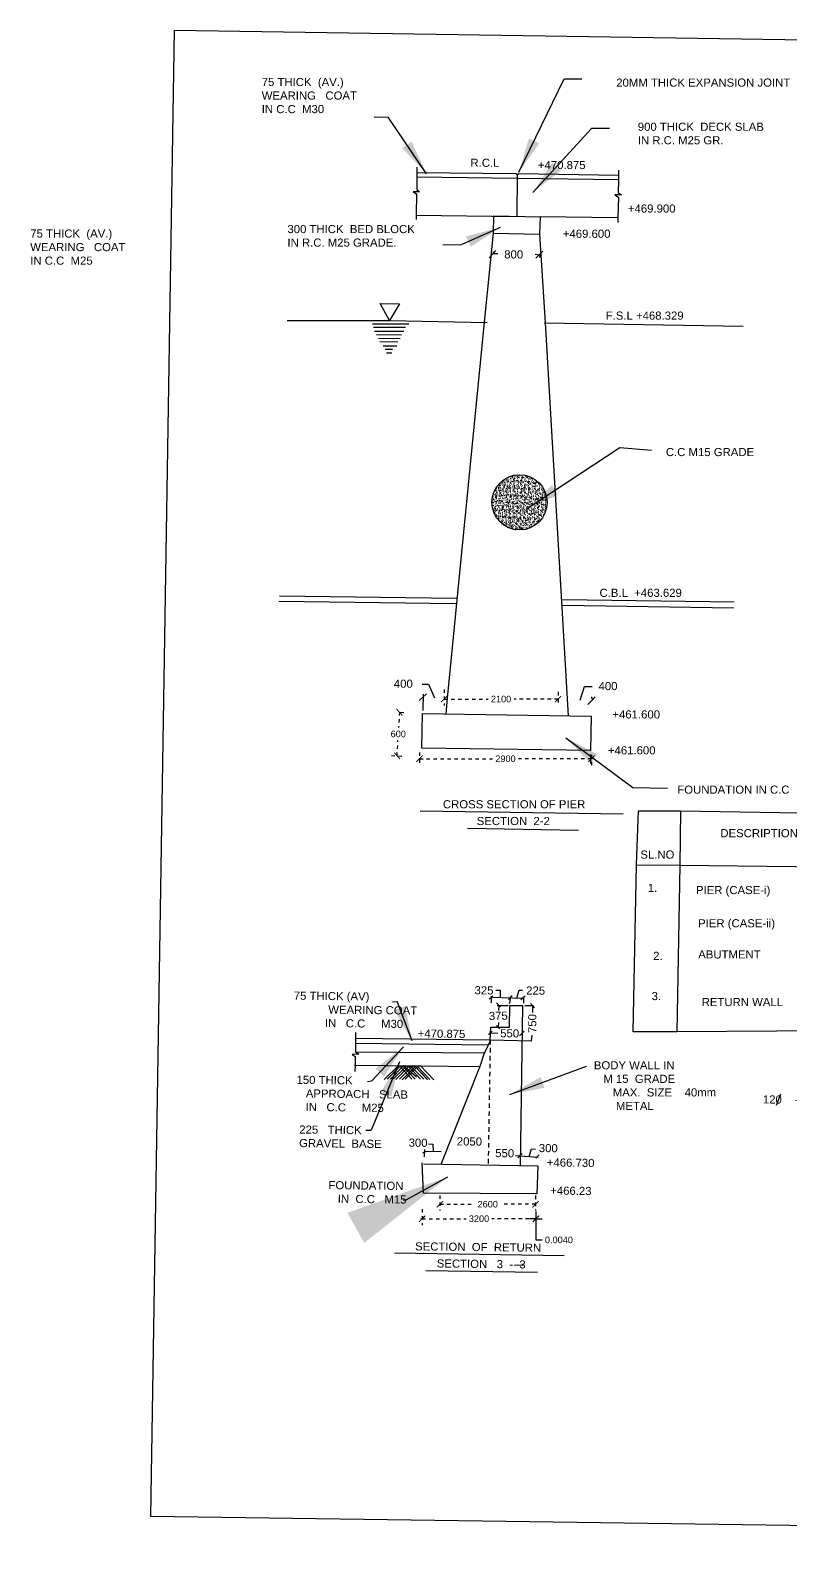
# Model space of a CAD drawing. Header units: inches. Extents: x 38586 to 77226, y 25402 to 50832.
# Drawn here: x 38585.88 to 38607.66, y 25402.89 to 25446.29 of the extents above; entities that cross this region are included whole.
import ezdxf

# ---------------------------------------------------------------- set-up
doc = ezdxf.new("R2010")
doc.units = ezdxf.units.IN
doc.header["$MEASUREMENT"] = 0
doc.linetypes.add('DASHDOT', pattern=[1, 0.5, -0.25, 0, -0.25])
doc.linetypes.add('HIDDEN', pattern=[9.525, 6.35, -3.175])
for name, color, linetype in [('DIMENSION', 255, 'Continuous'), ('DRAWING', 2, 'Continuous'), ('TEXT', 255, 'Continuous')]:
    doc.layers.add(name, color=color, linetype=linetype)
doc.styles.get("Standard").update_dxf_attribs({"font": 'arial.ttf'})
doc.styles.add('TIMES NEW ROMAN', font='times.ttf')
doc.dimstyles.new('dig', dxfattribs={"dimtxt": 0.1875, "dimasz": 0.18, "dimexe": 0.18, "dimexo": 0.0625, "dimgap": 0.09, "dimtad": 0, "dimtih": 1, "dimtoh": 1, "dimdec": 4, "dimzin": 0, "dimdsep": 46, "dimtxsty": 'Standard', "dimblk": 'ARCHTICK', "dimcen": 0.09, "dimadec": 0, "dimazin": 0, "dimtfac": 1, "dimtdec": 4, "dimtofl": 0, "dimtmove": 0, "dimatfit": 3, "dimldrblk": 'ARCHTICK', "dimfxl": 1, "dimtolj": 1, "dimtzin": 0, "dimarcsym": 0})
doc.dimstyles.new('ISO-25', dxfattribs={"dimtxt": 0.636364, "dimasz": 1, "dimexe": 1.25, "dimexo": 0.625, "dimtad": 0, "dimtih": 1, "dimtoh": 1, "dimlfac": 100, "dimtxsty": 'TIMES NEW ROMAN', "dimcen": 2.5, "dimadec": 0, "dimazin": 0, "dimtfac": 1, "dimtmove": 0, "dimatfit": 3, "dimfxl": 1, "dimarcsym": 0})

# ---------------------------------------------------------------- blocks, each defined once
blk = doc.blocks.new('_ArchTick')
at = {"color": 0, "linetype": 'ByBlock', "const_width": 0.15}
blk.add_lwpolyline([(-0.5, -0.5), (0.5, 0.5)], dxfattribs=at)
blk = doc.blocks.new('*D2')
at = {"layer": 'Defpoints', "color": 0, "linetype": 'DASHDOT', "ltscale": 0.02, "transparency": 16777216}
for p in [(38597.612, 25412.984), (38600.351, 25412.98), (38600.351, 25412.67)]:
    blk.add_point(p, dxfattribs=at)
at = {"layer": 'DIMENSION', "color": 0, "linetype": 'DASHDOT', "lineweight": -2, "ltscale": 0.02, "transparency": 16777216}
for p, q in [((38597.612, 25412.922), (38597.612, 25412.49)), ((38600.351, 25412.917), (38600.351, 25412.49)), ((38597.612, 25412.67), (38598.61, 25412.67)), ((38600.351, 25412.67), (38599.353, 25412.67))]:
    blk.add_line(p, q, dxfattribs=at)
at = {"layer": 'DIMENSION', "color": 0, "linetype": 'DASHDOT', "lineweight": -2, "ltscale": 0.02, "transparency": 16777216, "xscale": 0.18, "yscale": 0.18, "zscale": 0.18, "rotation": 180}
blk.add_blockref('_ArchTick', (38597.612, 25412.67), dxfattribs=at)
at = {"layer": 'DIMENSION', "color": 0, "linetype": 'DASHDOT', "lineweight": -2, "ltscale": 0.02, "transparency": 16777216, "xscale": 0.18, "yscale": 0.18, "zscale": 0.18}
blk.add_blockref('_ArchTick', (38600.351, 25412.67), dxfattribs=at)
at = {"layer": 'DIMENSION', "color": 0, "linetype": 'DASHDOT', "ltscale": 0.02, "transparency": 16777216, "insert": (38598.982, 25412.67), "char_height": 0.1875, "attachment_point": 5}
blk.add_mtext('\\A1;2600', dxfattribs=at)
blk = doc.blocks.new('*D3')
at = {"layer": 'Defpoints', "color": 0, "linetype": 'DASHDOT', "ltscale": 0.02, "transparency": 16777216}
for p in [(38597.102, 25412.594), (38600.365, 25412.522), (38600.365, 25412.255)]:
    blk.add_point(p, dxfattribs=at)
at = {"layer": 'DIMENSION', "color": 0, "linetype": 'DASHDOT', "lineweight": -2, "ltscale": 0.02, "transparency": 16777216}
for p, q in [((38597.102, 25412.531), (38597.102, 25412.075)), ((38600.365, 25412.46), (38600.365, 25412.075)), ((38597.102, 25412.255), (38598.364, 25412.255)), ((38600.365, 25412.255), (38599.103, 25412.255))]:
    blk.add_line(p, q, dxfattribs=at)
at = {"layer": 'DIMENSION', "color": 0, "linetype": 'DASHDOT', "lineweight": -2, "ltscale": 0.02, "transparency": 16777216, "xscale": 0.18, "yscale": 0.18, "zscale": 0.18, "rotation": 180}
blk.add_blockref('_ArchTick', (38597.102, 25412.255), dxfattribs=at)
at = {"layer": 'DIMENSION', "color": 0, "linetype": 'DASHDOT', "lineweight": -2, "ltscale": 0.02, "transparency": 16777216, "xscale": 0.18, "yscale": 0.18, "zscale": 0.18}
blk.add_blockref('_ArchTick', (38600.365, 25412.255), dxfattribs=at)
at = {"layer": 'DIMENSION', "color": 0, "linetype": 'DASHDOT', "ltscale": 0.02, "transparency": 16777216, "insert": (38598.733, 25412.255), "char_height": 0.1875, "attachment_point": 5}
blk.add_mtext('\\A1;3200', dxfattribs=at)
blk = doc.blocks.new('*D4')
at = {"layer": 'Defpoints', "color": 0, "linetype": 'DASHDOT', "ltscale": 0.02, "transparency": 16777216}
for p in [(38597.029, 25425.674), (38601.955, 25425.602), (38601.955, 25425.43)]:
    blk.add_point(p, dxfattribs=at)
at = {"layer": 'DIMENSION', "color": 0, "linetype": 'DASHDOT', "lineweight": -2, "ltscale": 0.02, "transparency": 16777216}
for p, q in [((38597.029, 25425.612), (38597.029, 25425.25)), ((38601.955, 25425.539), (38601.955, 25425.25)), ((38597.029, 25425.43), (38599.121, 25425.43)), ((38601.955, 25425.43), (38599.863, 25425.43))]:
    blk.add_line(p, q, dxfattribs=at)
at = {"layer": 'DIMENSION', "color": 0, "linetype": 'DASHDOT', "lineweight": -2, "ltscale": 0.02, "transparency": 16777216, "xscale": 0.18, "yscale": 0.18, "zscale": 0.18, "rotation": 180}
blk.add_blockref('_ArchTick', (38597.029, 25425.43), dxfattribs=at)
at = {"layer": 'DIMENSION', "color": 0, "linetype": 'DASHDOT', "lineweight": -2, "ltscale": 0.02, "transparency": 16777216, "xscale": 0.18, "yscale": 0.18, "zscale": 0.18}
blk.add_blockref('_ArchTick', (38601.955, 25425.43), dxfattribs=at)
at = {"layer": 'DIMENSION', "color": 0, "linetype": 'DASHDOT', "ltscale": 0.02, "transparency": 16777216, "insert": (38599.492, 25425.43), "char_height": 0.1875, "attachment_point": 5}
blk.add_mtext('\\A1;2900', dxfattribs=at)
blk = doc.blocks.new('*D5')
at = {"layer": 'Defpoints', "color": 0, "linetype": 'DASHDOT', "ltscale": 0.02, "transparency": 16777216}
for p in [(38597.734, 25427.478), (38600.997, 25427.406), (38600.997, 25427.139)]:
    blk.add_point(p, dxfattribs=at)
at = {"layer": 'DIMENSION', "color": 0, "linetype": 'DASHDOT', "lineweight": -2, "ltscale": 0.02, "transparency": 16777216}
for p, q in [((38597.734, 25427.415), (38597.734, 25426.959)), ((38600.997, 25427.344), (38600.997, 25426.959)), ((38597.734, 25427.139), (38598.994, 25427.139)), ((38600.997, 25427.139), (38599.736, 25427.139))]:
    blk.add_line(p, q, dxfattribs=at)
at = {"layer": 'DIMENSION', "color": 0, "linetype": 'DASHDOT', "lineweight": -2, "ltscale": 0.02, "transparency": 16777216, "xscale": 0.18, "yscale": 0.18, "zscale": 0.18, "rotation": 180}
blk.add_blockref('_ArchTick', (38597.734, 25427.139), dxfattribs=at)
at = {"layer": 'DIMENSION', "color": 0, "linetype": 'DASHDOT', "lineweight": -2, "ltscale": 0.02, "transparency": 16777216, "xscale": 0.18, "yscale": 0.18, "zscale": 0.18}
blk.add_blockref('_ArchTick', (38600.997, 25427.139), dxfattribs=at)
at = {"layer": 'DIMENSION', "color": 0, "linetype": 'DASHDOT', "ltscale": 0.02, "transparency": 16777216, "insert": (38599.365, 25427.139), "char_height": 0.1875, "attachment_point": 5}
blk.add_mtext('\\A1;2100', dxfattribs=at)
blk = doc.blocks.new('*D6')
at = {"layer": 'Defpoints', "color": 0, "linetype": 'DASHDOT', "ltscale": 0.02, "transparency": 16777216}
for p in [(38596.421, 25426.766), (38596.452, 25426.765), (38596.162, 25425.525)]:
    blk.add_point(p, dxfattribs=at)
at = {"layer": 'DIMENSION', "color": 0, "linetype": 'DASHDOT', "lineweight": -2, "ltscale": 0.02, "transparency": 16777216}
for p, q in [((38596.452, 25426.765), (38596.43, 25426.325)), ((38596.483, 25426.763), (38596.632, 25426.756)), ((38596.388, 25425.513), (38596.411, 25425.953)), ((38596.225, 25425.522), (38596.568, 25425.504))]:
    blk.add_line(p, q, dxfattribs=at)
at = {"layer": 'DIMENSION', "color": 0, "linetype": 'DASHDOT', "lineweight": -2, "ltscale": 0.02, "transparency": 16777216, "xscale": 0.18, "yscale": 0.18, "zscale": 0.18}
for p, rotation in [((38596.452, 25426.765), 87.07689513305218), ((38596.388, 25425.513), 267.0768951330522)]:
    blk.add_blockref('_ArchTick', p, dxfattribs=dict(at, rotation=rotation))
at = {"layer": 'DIMENSION', "color": 0, "linetype": 'DASHDOT', "ltscale": 0.02, "transparency": 16777216, "insert": (38596.42, 25426.139), "char_height": 0.1875, "attachment_point": 5}
blk.add_mtext('\\A1;600', dxfattribs=at)
blk = doc.blocks.new('*D10')
at = {"layer": 'Defpoints', "color": 0, "transparency": 16777216}
for p in [(38600.365, 25412.522), (38600.361, 25412.319), (38600.361, 25412.255)]:
    blk.add_point(p, dxfattribs=at)
at = {"layer": 'DIMENSION', "color": 0, "lineweight": -2, "transparency": 16777216}
for p, q in [((38600.365, 25412.46), (38600.365, 25412.075)), ((38600.361, 25412.255), (38600.181, 25412.255)), ((38600.361, 25412.257), (38600.361, 25412.075)), ((38600.365, 25412.255), (38600.361, 25412.255)), ((38600.363, 25412.255), (38600.363, 25411.647)), ((38600.365, 25412.255), (38600.545, 25412.255)), ((38600.363, 25411.647), (38600.543, 25411.647))]:
    blk.add_line(p, q, dxfattribs=at)
at = {"layer": 'DIMENSION', "color": 0, "lineweight": -2, "transparency": 16777216, "xscale": 0.18, "yscale": 0.18, "zscale": 0.18}
blk.add_blockref('_ArchTick', (38600.361, 25412.255), dxfattribs=at)
at = {"layer": 'DIMENSION', "color": 0, "lineweight": -2, "transparency": 16777216, "xscale": 0.18, "yscale": 0.18, "zscale": 0.18, "rotation": 180}
blk.add_blockref('_ArchTick', (38600.365, 25412.255), dxfattribs=at)
at = {"layer": 'DIMENSION', "color": 0, "transparency": 16777216, "insert": (38601.022, 25411.647), "char_height": 0.1875, "attachment_point": 5}
blk.add_mtext('\\A1;0.0040', dxfattribs=at)

msp = doc.modelspace()

# ---------------------------------------------------------------- hatches: boundary and pattern name
at = {"layer": 'DRAWING'}
h = msp.add_hatch(dxfattribs=at)
h.set_pattern_fill('AR-CONC', scale=0.02)
h.set_pattern_definition([(50, (0, 0), (0.14345203652, -0.012550427), [0.015, -0.165]), (355, (0, 0), (-0.0277502667, 0.15043842674), [0.012, -0.132]), (100.45144446, (0.01195, -0.00105), (0.11570176935, 0.1378879982), [0.0127480384, -0.1402284224]), (46.1842, (0, 0.04), (0.21344826613, -0.03310385616), [0.0225, -0.2475]), (96.6356355, (0.01779, 0.03724), (0.1869323891, 0.1948237202), [0.0191220684, -0.210342752]), (351.184164, (0, 0.04), (0.186932389, 0.1948237201), [0.018, -0.1980000002]), (21, (0.02, 0.03), (0.11938141042, -0.08052377813), [0.015, -0.165]), (326, (0.02, 0.03), (0.0486630664, 0.145030009), [0.012, -0.132]), (71.45144474, (0.02995, 0.02329), (0.16804447535, 0.06450623056), [0.012748038, -0.1402284224]), (37.5, (0, 0), (0.002431971063, 0.066578770766), [0, -0.1304, 0, -0.134, 0, -0.1325]), (7.5, (0, 0), (0.05261390749, 0.07888234238), [0, -0.0764, 0, -0.1274, 0, -0.0505]), (327.5, (-0.0446, 0), (0.106764487234, -0.004510974347), [0, -0.05, 0, -0.156, 0, -0.207]), (317.5, (-0.0646, 0), (0.11663723387, 0.02002099647), [0, -0.065, 0, -0.1036, 0, -0.147])])
h.paths.add_polyline_path([(38600.68447, 25432.77441, 1), (38599.1031, 25432.77441, 1)])

# ---------------------------------------------------------------- linework, layer by layer
for points in [[(38590.00953, 25446.29435), (38649.93615, 25445.3785), (38649.38063, 25424.23395), (38649.10457, 25412.32347), (38648.99147, 25402.88989), (38589.33117, 25403.72611), (38590.00953, 25446.29435)], [(38601.96556, 25443.49438), (38602.47272, 25443.49158)], [(38596.95336, 25442.37451), (38596.94976, 25441.73073), (38597.03319, 25441.66544), (38596.85138, 25441.66544), (38596.94283, 25441.61273), (38596.93403, 25441.00901), (38596.93403, 25440.87511)], [(38596.93403, 25440.99996), (38599.82857, 25440.96508), (38599.83486, 25442.1652)], [(38596.95184, 25442.10209), (38599.84021, 25442.06038), (38602.72501, 25442.02139), (38602.72507, 25442.02139)], [(38596.95251, 25442.22327), (38599.78722, 25442.19052), (38599.83486, 25442.1652), (38599.87102, 25442.18947), (38602.72706, 25442.14652)], [(38602.72706, 25442.29247), (38602.72706, 25442.14652), (38602.72494, 25442.01326), (38602.72036, 25441.63616), (38602.81693, 25441.58323), (38602.6258, 25441.58323), (38602.72505, 25441.51891), (38602.7048, 25440.9201), (38602.70666, 25440.78942)], [(38597.79723, 25426.71584), (38597.83139, 25427.16836), (38598.89523, 25437.93342), (38599.14645, 25440.48417), (38599.1585, 25440.97747), (38600.48486, 25440.95295), (38600.47051, 25440.45627), (38600.62808, 25437.91164), (38601.28836, 25426.66337)], [(38602.7048, 25440.9201), (38600.48486, 25440.95295)], [(38599.14645, 25440.48417), (38600.47051, 25440.45627)], [(38599.02379, 25439.78067), (38599.2107, 25439.98372)], [(38599.1333, 25439.96347), (38599.15841, 25439.8975), (38599.26815, 25439.8975)], [(38600.33819, 25439.88088), (38600.47231, 25439.86546), (38600.46569, 25439.78836)], [(38600.36008, 25439.77128), (38600.56388, 25439.97303)], [(38595.90061, 25438.46602), (38596.45849, 25438.45846), (38596.16813, 25437.98507), (38595.90061, 25438.46602)], [(38593.23609, 25437.98282), (38596.16813, 25437.98507), (38598.96808, 25437.92865)], [(38595.6813, 25437.89022), (38596.72652, 25437.88567)], [(38596.63026, 25437.77766), (38595.7151, 25437.78654)], [(38595.73583, 25437.68149), (38596.58436, 25437.67853)], [(38600.60307, 25437.91725), (38606.29777, 25437.82357)], [(38596.51476, 25437.56609), (38595.79506, 25437.57496)], [(38595.85134, 25437.47879), (38596.47774, 25437.46548)], [(38596.4071, 25437.36435), (38595.89319, 25437.37618)], [(38595.98521, 25437.25967), (38596.37523, 25437.26153)], [(38596.25933, 25437.15236), (38596.04505, 25437.15236)], [(38596.08435, 25437.05326), (38596.24061, 25437.0542)], [(38598.07081, 25429.8683), (38593.00397, 25429.9339)], [(38593.02259, 25430.09553), (38598.08737, 25430.03401)], [(38606.0258, 25429.74237), (38601.13506, 25429.82107)], [(38601.13633, 25429.99511), (38606.04401, 25429.92544)], [(38597.02187, 25427.09773), (38597.22865, 25427.28965)], [(38597.10282, 25427.57005), (38597.28961, 25427.56522), (38597.46042, 25427.1704)], [(38597.13103, 25427.27537), (38597.12304, 25426.81218)], [(38601.62763, 25427.10386), (38601.75172, 25427.50213), (38601.97365, 25427.4991)], [(38601.84982, 25426.98524), (38601.9626, 25427.09891), (38602.06385, 25427.20095)], [(38601.95789, 25427.19987), (38601.97812, 25427.11339)], [(38597.11836, 25426.72604), (38601.94786, 25426.65345), (38601.92772, 25425.6669), (38597.09816, 25425.73357), (38597.11836, 25426.72604)], [(38601.92499, 25425.5548), (38601.92499, 25425.35904), (38601.92499, 25425.29082)], [(38597.04426, 25423.94241), (38602.86638, 25423.8476)], [(38603.30591, 25423.93472), (38604.50215, 25423.9399), (38610.20557, 25423.8412), (38615.02865, 25423.80746), (38619.46544, 25423.70437), (38619.46544, 25423.05419), (38619.44992, 25422.21113), (38619.43771, 25421.22381), (38619.4323, 25420.1762), (38619.40957, 25419.04555), (38619.38977, 25417.69695), (38617.31028, 25417.68803), (38614.87716, 25417.66597), (38612.68907, 25417.67696), (38610.12818, 25417.64176), (38604.40194, 25417.61269), (38603.14845, 25417.6048), (38603.24838, 25422.39032), (38603.30591, 25423.93472)], [(38604.50215, 25423.9399), (38604.48936, 25422.38514), (38604.40194, 25417.61269)], [(38598.40511, 25423.4452), (38601.58718, 25423.38845)], [(38603.24838, 25422.39032), (38604.48936, 25422.38514), (38619.44992, 25422.21113)], [(38599.02161, 25418.54587), (38599.13042, 25418.63565)], [(38599.08338, 25418.62723), (38599.08408, 25418.43786)], [(38599.08349, 25418.59693), (38600.0102, 25418.57524), (38600.00302, 25418.42993)], [(38599.21645, 25418.80536), (38599.33866, 25418.80536), (38599.33866, 25418.58907)], [(38599.5796, 25418.53631), (38599.68654, 25418.6454)], [(38599.62656, 25418.58422), (38599.61112, 25418.42385)], [(38599.81456, 25418.57986), (38599.88069, 25418.80468), (38599.97802, 25418.80468)], [(38599.9312, 25418.53398), (38600.05329, 25418.63981)], [(38599.05436, 25417.37212), (38599.06866, 25417.73987), (38599.6034, 25417.74009), (38599.61608, 25418.36285), (38599.98265, 25418.36327), (38599.90823, 25413.78186)], [(38599.23664, 25418.43449), (38599.34875, 25418.31971)], [(38599.25417, 25418.36442), (38599.57205, 25418.36258)], [(38599.30537, 25418.36412), (38599.29154, 25418.22107)], [(38600.04149, 25418.36083), (38600.26242, 25418.36303), (38600.26242, 25418.16137)], [(38600.20517, 25418.41803), (38600.26242, 25418.36303), (38600.31159, 25418.29557)], [(38599.23758, 25417.78514), (38599.33102, 25417.6911)], [(38599.28669, 25417.87849), (38599.28247, 25417.73996)], [(38595.19613, 25417.5927), (38595.19817, 25417.41943), (38595.19817, 25417.27956), (38595.19787, 25417.02555), (38595.28684, 25416.96652), (38595.09623, 25416.96254), (38595.18959, 25416.90562), (38595.18343, 25416.656), (38595.17947, 25416.46949)], [(38600.24592, 25417.51286), (38600.22886, 25417.34159), (38599.05436, 25417.37212), (38595.19817, 25417.41943)], [(38595.19817, 25417.27956), (38599.00393, 25417.23113)], [(38599.05436, 25417.37212), (38599.00393, 25417.23113), (38598.88469, 25416.99418), (38598.7566, 25416.61076), (38597.63669, 25413.80894)], [(38599.00681, 25417.52843), (38599.11401, 25417.6274)], [(38599.06243, 25417.57979), (38599.27481, 25417.56911)], [(38599.89637, 25417.4901), (38600.03102, 25417.62463)], [(38598.88469, 25416.99418), (38595.19787, 25417.02555)], [(38595.17087, 25416.65084), (38595.18343, 25416.656), (38597.05722, 25416.63245), (38597.43937, 25416.22936)], [(38595.18343, 25416.656), (38598.7566, 25416.61076)], [(38596.01512, 25416.2425), (38596.40692, 25416.62948), (38596.4627, 25416.62948), (38596.81319, 25416.25237)], [(38596.098, 25416.25439), (38596.48496, 25416.63), (38596.53887, 25416.63491), (38596.90058, 25416.25296)], [(38596.94205, 25416.31216), (38596.56812, 25416.63727), (38596.19999, 25416.25207)], [(38596.28535, 25416.26199), (38596.65857, 25416.62694), (38596.7221, 25416.61703), (38597.05859, 25416.25604)], [(38597.15629, 25416.25123), (38596.79856, 25416.60357), (38596.7221, 25416.61703), (38596.35038, 25416.24412)], [(38597.25725, 25416.2411), (38596.88204, 25416.63879), (38596.79866, 25416.59714), (38596.45423, 25416.25598)], [(38596.53662, 25416.23515), (38596.90928, 25416.61094)], [(38597.32854, 25416.23998), (38596.97488, 25416.6118), (38596.62265, 25416.25516)], [(38596.90928, 25416.61094), (38597.24979, 25416.24311)], [(38607.24951, 25415.50664), (38607.3773, 25415.83244)], [(38597.12345, 25414.14171), (38597.19223, 25414.18284), (38597.41857, 25414.19276), (38597.65073, 25414.18123)], [(38597.17265, 25414.23701), (38597.16663, 25414.02535)], [(38597.28795, 25414.3977), (38597.41099, 25414.3898), (38597.41857, 25414.19276)], [(38600.16666, 25414.03663), (38600.23332, 25414.25693), (38600.34688, 25414.24721)], [(38597.14551, 25413.82811), (38600.42146, 25413.77327), (38600.38832, 25412.96624), (38597.14293, 25412.98484), (38597.10905, 25413.8526)], [(38599.77609, 25414.06167), (38600.42953, 25414.01978)], [(38599.84888, 25413.99568), (38599.97163, 25414.12787)], [(38600.35973, 25413.98686), (38600.45675, 25414.08087)], [(38597.06659, 25412.24281), (38597.17801, 25412.32779)], [(38596.31355, 25411.27531), (38601.17092, 25411.19951)], [(38597.21305, 25410.77673), (38600.41256, 25410.72671)], [(38599.74657, 25410.92529), (38600.00332, 25410.93087)]]:
    msp.add_lwpolyline(points, dxfattribs=at)
at = {"layer": 'DRAWING', "color": 7, "ltscale": 0.02}
for points in [[(38601.17367, 25444.90393), (38601.6751, 25444.90393)], [(38595.72848, 25443.81308), (38596.13146, 25443.80211)], [(38597.69518, 25440.15309), (38598.23769, 25440.15864)], [(38602.76791, 25434.34874), (38603.67041, 25434.26611)], [(38603.13655, 25424.60564), (38604.12733, 25424.58538)], [(38596.25586, 25418.46799), (38596.39199, 25418.47588)], [(38595.54369, 25416.18189), (38595.6664, 25416.20166)], [(38595.49288, 25414.78812), (38595.64572, 25414.79064)]]:
    msp.add_lwpolyline(points, dxfattribs=at)
at = {"layer": 'DRAWING', "linetype": 'HIDDEN', "ltscale": 0.02}
msp.add_lwpolyline([(38599.05436, 25417.37212), (38598.99545, 25413.81217)], dxfattribs=at)
at = {"layer": 'DRAWING', "color": 7, "ltscale": 2}
msp.add_lwpolyline([(38596.56029, 25412.79634), (38596.63993, 25412.78789)], dxfattribs=at)
at = {"layer": 'DRAWING'}
msp.add_circle((38599.89379, 25432.77441), 0.79069, dxfattribs=at)

# ---------------------------------------------------------------- texts
at = {"layer": 'TEXT', "attachment_point": 1}
for s, insert, char_height, width in [('75 THICK  (AV.)                WEARING   COAT            IN C.C  M30 ', (38592.51025, 25444.92989), 0.2326387, 3.7416285), ('20MM THICK EXPANSION JOINT', (38602.66436, 25444.91316), 0.2326387, 5.2080646), ('900 THICK  DECK SLAB  IN R.C. M25 GR.', (38603.2811, 25443.64861), 0.2326387, 3.7416285), ('R.C.L', (38598.48847, 25442.61662), 0.232639, 5.2080646), ('+470.875', (38600.42048, 25442.55194), 0.232639, 5.2080646), ('+469.900', (38602.99766, 25441.30594), 0.232639, 5.2080646), ('300 THICK  BED BLOCK  IN R.C. M25 GRADE.', (38593.2459, 25440.71779), 0.2326387, 3.7416285), ('75 THICK  (AV.)                WEARING   COAT            IN C.C  M25 ', (38585.87993, 25440.58915), 0.2326387, 3.7416285), ('+469.600', (38601.13426, 25440.58436), 0.232639, 5.2080646), ('800', (38599.4559, 25439.99195), 0.232639, 5.2080646), ('F.S.L +468.329', (38602.36246, 25438.23893), 0.2326387, 5.2080646), ('C.C M15 GRADE', (38604.08494, 25434.33094), 0.2326387, 5.2080646), ('C.B.L  +463.629', (38602.18498, 25430.29965), 0.2326387, 5.2080646), ('400', (38596.29379, 25427.69685), 0.232639, 5.2080646), ('400', (38602.15748, 25427.62731), 0.232639, 5.2080646), ('+461.600', (38602.55354, 25426.81649), 0.232639, 5.2080646), ('+461.600', (38602.42485, 25425.78784), 0.232639, 5.2080646), ('FOUNDATION IN C.C   M-15  GR.', (38604.41297, 25424.66159), 0.2326387, 5.2080646), ('CROSS SECTION OF PIER', (38597.69926, 25424.24255), 0.2326387, 5.2080646), ('SECTION  2-2', (38598.66784, 25423.76297), 0.2326387, 5.2080646), ('DESCRIPTION', (38605.64619, 25423.41532), 0.2326387, 3.7416285), ('SL.NO', (38603.35471, 25422.80091), 0.232639, 3.7416285), ('1.', (38603.56791, 25421.84682), 0.232639, 3.7416285), ('PIER (CASE-i)', (38604.9471, 25421.7852), 0.2326387, 3.7416285), ('PIER (CASE-ii)', (38605.00836, 25420.83369), 0.2326387, 3.7416285), ('2.', (38603.72193, 25419.90162), 0.232639, 3.7416285), ('ABUTMENT', (38605.01224, 25419.9419), 0.232639, 3.7416285), ('3.', (38603.67848, 25418.74952), 0.232639, 3.7416285), ('RETURN WALL', (38605.11146, 25418.5783), 0.2326387, 3.7416285), ('BODY WALL IN                   M 15  GRADE                      MAX.  SIZE    40mm          METAL ', (38602.02299, 25416.76569), 0.2326387, 3.7416285)]:
    msp.add_mtext(s, dxfattribs=dict(at, insert=insert, char_height=char_height, width=width))
at = {"layer": 'TEXT', "width": 6.6075991, "attachment_point": 1}
for s, insert, char_height, rotation in [('75 THICK (AV)                                                             WEARING COAT                                             IN   C.C     M30                                               ', (38593.42922, 25418.76225), 0.23263866, 359.336311), ('325', (38598.60637, 25418.91619), 0.232639, 359.336311), ('225', (38600.08614, 25418.91049), 0.232639, 359.336311), ('375', (38599.01021, 25418.17656), 0.232639, 1.524019), ('750', (38600.14502, 25417.57327), 0.232639, 90.352117), ('+470.875', (38596.97998, 25417.67845), 0.232639, 359.336311), ('550', (38599.34078, 25417.68474), 0.232639, 359.336311), ('          150 THICK                                                           APPROACH   SLAB                                          IN   C.C     M25                                               ', (38592.60521, 25416.36246), 0.23263866, 359.336311), ("120    -   5No' s", (38606.8651, 25415.79074), 0.2326387, 359.336311), ('225   THICK                                                     GRAVEL  BASE', (38593.58608, 25414.92763), 0.2326387, 359.336311), ('300', (38596.71848, 25414.5518), 0.232639, 359.336311), ('2050', (38598.09781, 25414.58896), 0.232639, 359.336311), ('550', (38599.19878, 25414.25235), 0.232639, 359.336311), ('300', (38600.44744, 25414.39577), 0.232639, 359.336311), ('+466.730', (38600.6771, 25413.9848), 0.232639, 359.336311), ('FOUNDATION                                                     IN  C.C   M15', (38594.42273, 25413.33502), 0.2326387, 359.336311), ('+466.23', (38600.77398, 25413.1792), 0.232639, 359.336311), ('SECTION  OF  RETURN', (38596.90405, 25411.58184), 0.2326387, 359.336311), ('SECTION   3  -  3', (38597.5252, 25411.09202), 0.2326387, 359.336311)]:
    msp.add_mtext(s, dxfattribs=dict(at, insert=insert, char_height=char_height, rotation=rotation))

# ---------------------------------------------------------------- dimensions: what is measured, and where the dimension line sits
at = {"layer": 'DIMENSION', "linetype": 'DASHDOT', "ltscale": 0.02}
for base, p1, p2, text, picture, middle in [((38600.99651, 25427.13911), (38597.7336, 25427.4775), (38600.99651, 25427.40601), '2100', '*D5', (38599.36506, 25427.13911)), ((38601.95502, 25425.42962), (38597.02946, 25425.67406), (38601.95502, 25425.60169), '2900', '*D4', (38599.49224, 25425.42962)), ((38600.35067, 25412.66991), (38597.61246, 25412.98447), (38600.35067, 25412.97972), '2600', '*D2', (38598.98157, 25412.66991)), ((38600.36495, 25412.25525), (38597.10204, 25412.59364), (38600.36495, 25412.52215), '3200', '*D3', (38598.73349, 25412.25525))]:
    dim = msp.add_linear_dim(base=base, p1=p1, p2=p2, text=text, dimstyle='dig', dxfattribs=at)
    dim.commit()
    dim.dimension.update_dxf_attribs({"geometry": picture, "text_midpoint": middle})
dim = msp.add_linear_dim(base=(38596.45215, 25426.76475), p1=(38596.1623, 25425.52482), p2=(38596.42083, 25426.76635), angle=87.076895, text='600', dimstyle='dig', dxfattribs=at)
dim.commit()
dim.dimension.update_dxf_attribs({"geometry": '*D6', "text_midpoint": (38596.4202, 25426.13902)})
at = {"layer": 'DIMENSION'}
dim = msp.add_linear_dim(base=(38600.36096, 25412.25525), p1=(38600.36495, 25412.52215), p2=(38600.36096, 25412.31925), dimstyle='dig', override={"dimtmove": 1}, dxfattribs=at)
dim.commit()
dim.dimension.update_dxf_attribs({"geometry": '*D10', "text_midpoint": (38600.63296, 25411.64732)})

# ---------------------------------------------------------------- leaders
at = {"layer": 'DRAWING', "color": 7, "ltscale": 0.02}
for points in [[(38599.87483, 25442.22984), (38601.17367, 25444.90393)], [(38597.22925, 25442.18703), (38596.13146, 25443.80211)], [(38600.27631, 25441.64914), (38601.96556, 25443.49438)], [(38599.34255, 25440.64448), (38598.23769, 25440.15864)], [(38600.08005, 25432.57557), (38602.76791, 25434.34874)], [(38601.22475, 25426.02494), (38603.13655, 25424.60564)], [(38596.81476, 25417.34964), (38596.39199, 25418.47588)], [(38596.57042, 25417.17405), (38595.6664, 25416.20166)], [(38596.45321, 25416.74862), (38595.64572, 25414.79064)], [(38599.61644, 25415.81493), (38601.81108, 25416.62368)]]:
    msp.add_leader(points, dimstyle='ISO-25', override={"dimgap": 0.625, "dimtad": 0}, dxfattribs=at)
at = {"layer": 'DRAWING', "color": 7, "ltscale": 2}
msp.add_leader([(38597.82778, 25413.44729), (38596.63993, 25412.78789)], dimstyle='ISO-25', override={"dimasz": 3, "dimgap": 0.625, "dimtad": 0}, dxfattribs=at)

doc.saveas('drawing.dxf')
